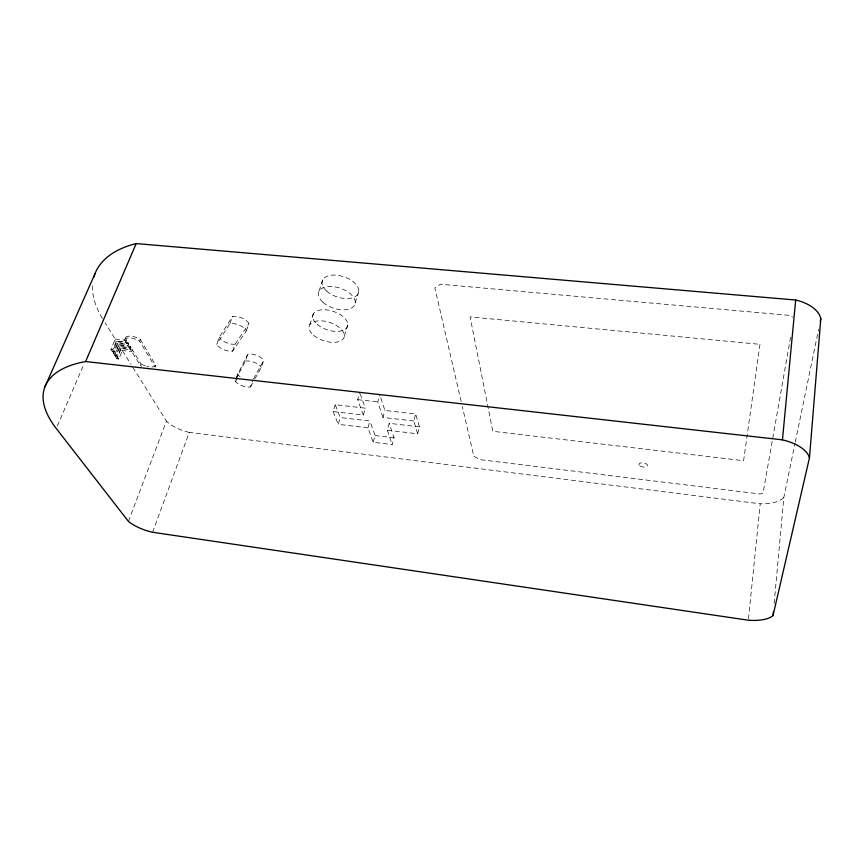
<?xml version="1.0" encoding="UTF-8"?>
<svg xmlns="http://www.w3.org/2000/svg" width="864" height="864" viewBox="0 0 864 864"><rect width="100%" height="100%" fill="white"/><g stroke="black" fill="none" stroke-linecap="round" stroke-linejoin="round"><path stroke-width="0.65" stroke-dasharray="4.32 3.24" d="M774.144 603.418L783.864 497.232L794.999 443.416M748.494 618.883L760.212 503.788A28.231 13.068 6.3 0 0 783.864 497.232M790.582 337.219L763.052 493.106A7.128 3.305 6.3 0 1 759.942 493.992L479.833 459.616L473.818 456.214L462.337 406.62M795.269 442.109L818.629 329.227M419.45 426.881L389.221 423.306L387.32 430.186L417.636 433.814L419.45 426.881L415.66 413.996L384.934 410.443L380.149 396.068M417.636 433.814L413.802 421.006L415.66 413.996M335.221 404.698L333.137 411.566L363.312 415.098L365.321 408.175L335.221 404.698L340.286 417.528L369.911 421.027L367.956 427.874L373.172 442.26L392.191 444.582L394.038 437.789L389.221 423.306M373.172 442.26L375.084 435.499L369.911 421.027M413.802 421.006L382.99 417.398L384.934 410.443M382.99 417.398L377.752 401.922L379.75 394.88M363.312 415.098L357.707 399.632L359.77 392.623M367.956 427.874L338.245 424.321L340.286 417.528M344.326 336.128L347.749 325.091M355.234 302.94L358.754 291.568M319.075 291.049L322.812 279.709M309.755 324.875L313.373 313.87M254.912 378.875L261.295 367.362L263.704 360.385A10.649 5.195 19.3 0 0 247.806 354.132L236.315 377.255M235.105 380.657L235.688 381.812A10.444 4.914 19.2 0 0 250.452 386.932L252.806 380.117M235.71 379.512L245.344 361.109L247.806 354.132M235.688 381.812L236.898 378.41M237.298 377.276L238.097 374.998L237.524 373.842M246.38 330.761L248.94 323.6A11.178 5.659 20.3 0 0 232.578 316.408L219.251 337.295L216.659 344.304A10.962 5.357 20.2 0 0 232.61 351.184L246.38 330.761A11.221 5.616 20.2 0 0 229.943 323.568L216.659 344.304M232.61 351.184L235.138 344.185L248.94 323.6M152.593 532.267L189.281 432.389L760.212 503.788M229.943 323.568L232.578 316.408M128.401 521.37L166.46 421.135L131.803 365.623M140.368 339.466L155.844 365.472L155.174 367.157L139.676 341.194L140.368 339.466A10.789 4.979 21.9 0 0 125.096 337.846L124.384 339.563L140.303 365.494A10.53 4.763 21.3 0 0 141.653 366.26M140.303 365.494L140.983 363.809L132.44 349.855L121.187 348.624L116.964 358.819L118.843 359.024L122.353 350.525M116.597 355.493L115.085 353.117L118.649 344.574L120.139 346.961L116.597 355.493L114.707 355.288L118.962 345.071L130.259 346.28L129.557 347.987L118.26 346.766M130.259 346.28L130.982 347.479L130.291 349.175L119.005 347.954M132.44 349.855L131.738 351.551L120.485 350.32M114.329 351.929L112.806 349.531L116.392 340.967L117.893 343.375L114.329 351.929L112.439 351.713L116.716 341.474L128.056 342.695L127.354 344.39L116.014 343.17M128.056 342.695L128.79 343.894L128.088 345.6L116.759 344.369M125.096 337.846L126.576 340.276L125.874 341.982L114.502 340.762M116.964 358.819L115.463 356.465L119.707 346.259L130.982 347.479M118.843 359.024L117.342 356.67L120.874 348.16L131.09 364.489M114.707 355.288L113.195 352.912L117.472 342.673L128.79 343.894M112.439 351.713L110.905 349.326L115.214 339.066L105.073 322.823M57.348 426.049L83.916 364.144M253.454 378.95L263.704 360.385M250.452 386.932L254.275 380.02M115.214 339.066L126.576 340.276M110.905 349.326L112.806 349.531M113.195 352.912L115.085 353.117M115.463 356.465L117.342 356.67M357.707 399.632L377.752 401.922M375.084 435.499L394.038 437.789M333.137 411.566L338.245 424.321M360.191 393.822L365.321 408.175M387.32 430.186L392.191 444.582M461.128 401.393L434.84 287.842L440.489 284.234L789.664 315.403A11.048 6.34 3.1 0 1 792.515 317.164M102.341 318.427A145.94 72.997 20.4 0 1 92.642 284.148M189.281 432.389A24.646 10.584 19.6 0 1 166.46 421.135M155.844 365.472A10.519 4.774 21.3 0 1 146.794 366.336M145.271 365.861A10.519 4.774 21.3 0 1 140.983 363.809M124.384 339.563A10.8 4.968 21.8 0 1 139.676 341.194M245.344 361.109A10.692 5.152 19.3 0 1 261.295 367.362M235.138 344.185A10.93 5.389 20.2 0 1 219.251 337.295M240.116 376.726A10.411 4.957 19.3 0 1 238.097 374.998M759.974 344.336L743.602 460.685L492.804 431.298L470.092 316.904L759.974 344.336M313.61 335.275A18.306 9.612 18.1 0 0 343.505 338.504A18.306 9.612 18.1 0 0 322.974 320.976A18.306 9.612 18.1 0 0 313.61 335.275M322.974 302.346A19.159 10.541 18.4 0 0 354.337 305.532A19.159 10.541 18.4 0 0 333.029 286.632A19.159 10.541 18.4 0 0 322.974 302.346M317.164 324.335A18.209 9.72 18.2 0 0 346.918 327.478A18.209 9.72 18.2 0 0 326.549 309.884A18.209 9.72 18.2 0 0 317.164 324.335M326.635 291.092A19.062 10.638 18.4 0 0 357.847 294.181A19.062 10.638 18.4 0 0 336.712 275.206A19.062 10.638 18.4 0 0 326.635 291.092M640.181 466.063A4.32 2.074 8.9 0 0 647.352 465.998A4.32 2.074 8.9 0 0 642.125 462.802A4.32 2.074 8.9 0 0 640.181 466.063"/><path stroke-width="1.3" d="M136.199 243.572L85.612 361.541A153.976 64.228 19.2 0 0 56.29 428.533L128.401 521.37A25.801 9.169 18.6 0 0 152.593 532.267L748.364 620.222A29.732 11.448 7.9 0 0 773.042 615.514L809.46 457.855L820.8 318.73A37.4 21.449 3.1 0 0 795.679 300.024L136.199 243.572A145.94 72.997 20.4 0 0 93.949 276.901M773.042 615.514L773.41 611.474M809.46 457.855A39.852 19.31 5.6 0 0 782.46 439.852L795.679 300.024M820.26 321.354L820.8 318.73M44.917 386.824L95.126 273.434M85.612 361.541L782.46 439.852"/></g></svg>
